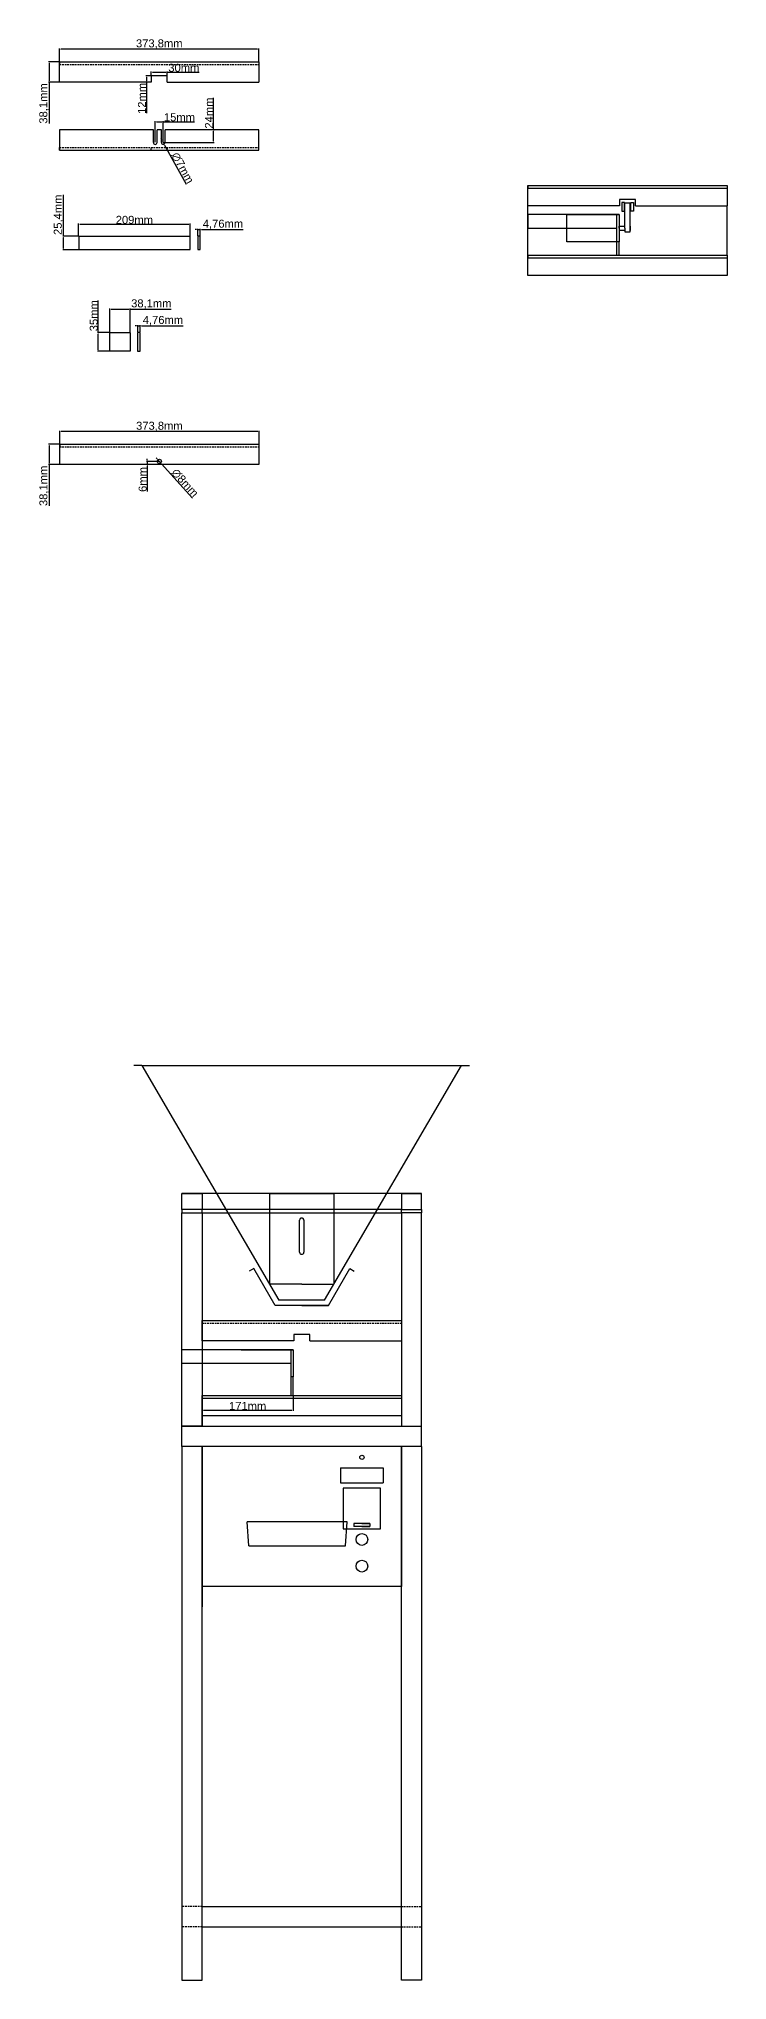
# Model space of a CAD drawing. Header units: centimetres. Extents: x -4347 to 16897, y 45206 to 109107.
# Drawn here: x 4414 to 5705, y 51091 to 54730 of the extents above; entities that cross this region are included whole.
import ezdxf

# ---------------------------------------------------------------- set-up
doc = ezdxf.new("R2010")
doc.units = ezdxf.units.CM
doc.header["$LTSCALE"] = 0.5
doc.linetypes.add('DASHED2', pattern=[9.525, 6.35, -3.175])
doc.styles.get("Standard").update_dxf_attribs({"font": 'arial.ttf'})
doc.dimstyles.new('ISO-25', dxfattribs={"dimtxt": 15, "dimasz": 2.5, "dimexe": 1.25, "dimexo": 0.625, "dimtad": 1, "dimtxsty": 'Standard', "dimcen": 2.5, "dimclrd": 1, "dimclre": 1, "dimadec": 0, "dimazin": 0, "dimtfac": 1, "dimtmove": 0, "dimatfit": 3, "dimfxl": 1, "dimarcsym": 0})

# ---------------------------------------------------------------- blocks, each defined once
blk = doc.blocks.new('*D232')
at = {"color": 1, "lineweight": -2, "transparency": 16777216}
for p, q in [((4453, 54687.3), (4453, 54711.6)), ((4824.3, 54710.4), (4455.5, 54710.4)), ((4826.8, 54687.3), (4826.8, 54711.6))]:
    blk.add_line(p, q, dxfattribs=at)
at = {"color": 1, "transparency": 16777216}
for points in [[(4455.5, 54710.8), (4455.5, 54710), (4453, 54710.4)], [(4824.3, 54710.8), (4824.3, 54710), (4826.8, 54710.4)]]:
    blk.add_solid(points, dxfattribs=at)
at = {"layer": 'Defpoints', "color": 0, "transparency": 16777216}
for p in [(4453, 54710.4), (4453, 54686.7), (4826.8, 54686.7)]:
    blk.add_point(p, dxfattribs=at)
at = {"color": 0, "transparency": 16777216, "insert": (4639.9, 54720), "char_height": 15, "attachment_point": 5}
blk.add_mtext('373,8mm', dxfattribs=at)
blk = doc.blocks.new('*D233')
at = {"color": 1, "lineweight": -2, "transparency": 16777216}
for p, q in [((4452.4, 54686.7), (4432.1, 54686.7)), ((4433.4, 54684.2), (4433.4, 54651.1)), ((4452.4, 54648.6), (4432.1, 54648.6)), ((4433.4, 54648.6), (4433.4, 54571.4))]:
    blk.add_line(p, q, dxfattribs=at)
at = {"color": 1, "transparency": 16777216}
for points in [[(4433, 54684.2), (4433.8, 54684.2), (4433.4, 54686.7)], [(4433, 54651.1), (4433.8, 54651.1), (4433.4, 54648.6)]]:
    blk.add_solid(points, dxfattribs=at)
at = {"layer": 'Defpoints', "color": 0, "transparency": 16777216}
for p in [(4453, 54686.7), (4433.4, 54648.6), (4453, 54648.6)]:
    blk.add_point(p, dxfattribs=at)
at = {"color": 0, "transparency": 16777216, "insert": (4423.8, 54608.7), "char_height": 15, "attachment_point": 5, "rotation": 90}
blk.add_mtext('38,1mm', dxfattribs=at)
blk = doc.blocks.new('*D234')
at = {"color": 1, "lineweight": -2, "transparency": 16777216}
for p, q in [((4624.9, 54661.2), (4624.9, 54668.5)), ((4627.4, 54667.2), (4652.4, 54667.2)), ((4654.9, 54661.2), (4654.9, 54668.5)), ((4654.9, 54667.2), (4714.6, 54667.2))]:
    blk.add_line(p, q, dxfattribs=at)
at = {"color": 1, "transparency": 16777216}
for points in [[(4627.4, 54667.6), (4627.4, 54666.8), (4624.9, 54667.2)], [(4652.4, 54667.6), (4652.4, 54666.8), (4654.9, 54667.2)]]:
    blk.add_solid(points, dxfattribs=at)
at = {"layer": 'Defpoints', "color": 0, "transparency": 16777216}
for p in [(4624.9, 54660.6), (4654.9, 54667.2), (4654.9, 54660.6)]:
    blk.add_point(p, dxfattribs=at)
at = {"color": 0, "transparency": 16777216, "insert": (4686, 54675.5), "char_height": 15, "attachment_point": 5}
blk.add_mtext('30mm', dxfattribs=at)
blk = doc.blocks.new('*D235')
at = {"color": 1, "lineweight": -2, "transparency": 16777216}
for p, q in [((4624.3, 54660.6), (4614.4, 54660.6)), ((4615.7, 54658.1), (4615.7, 54651.1)), ((4624.3, 54648.6), (4614.4, 54648.6)), ((4615.7, 54648.6), (4615.7, 54590.3))]:
    blk.add_line(p, q, dxfattribs=at)
at = {"color": 1, "transparency": 16777216}
for points in [[(4615.2, 54658.1), (4616.1, 54658.1), (4615.7, 54660.6)], [(4615.2, 54651.1), (4616.1, 54651.1), (4615.7, 54648.6)]]:
    blk.add_solid(points, dxfattribs=at)
at = {"layer": 'Defpoints', "color": 0, "transparency": 16777216}
for p in [(4624.9, 54660.6), (4615.7, 54648.6), (4624.9, 54648.6)]:
    blk.add_point(p, dxfattribs=at)
at = {"color": 0, "transparency": 16777216, "insert": (4607.5, 54618.2), "char_height": 15, "attachment_point": 5, "rotation": 90}
blk.add_mtext('12mm', dxfattribs=at)
blk = doc.blocks.new('*D236')
at = {"color": 1, "lineweight": -2, "transparency": 16777216}
for p, q in [((4632.4, 54536.1), (4632.4, 54575.8)), ((4634.9, 54574.6), (4644.9, 54574.6)), ((4647.4, 54536.1), (4647.4, 54575.8)), ((4647.4, 54574.6), (4705.7, 54574.6))]:
    blk.add_line(p, q, dxfattribs=at)
at = {"color": 1, "transparency": 16777216}
for points in [[(4634.9, 54575), (4634.9, 54574.1), (4632.4, 54574.6)], [(4644.9, 54575), (4644.9, 54574.1), (4647.4, 54574.6)]]:
    blk.add_solid(points, dxfattribs=at)
at = {"layer": 'Defpoints', "color": 0, "transparency": 16777216}
for p in [(4647.4, 54574.6), (4632.4, 54535.5), (4647.4, 54535.5)]:
    blk.add_point(p, dxfattribs=at)
at = {"color": 0, "transparency": 16777216, "insert": (4677.8, 54582.8), "char_height": 15, "attachment_point": 5}
blk.add_mtext('15mm', dxfattribs=at)
blk = doc.blocks.new('*D237')
at = {"color": 1, "lineweight": -2, "transparency": 16777216}
for p, q in [((4741.4, 54559.5), (4741.4, 54619.5)), ((4741.4, 54538), (4741.4, 54557)), ((4742.1, 54559.5), (4742.7, 54559.5)), ((4648, 54535.5), (4742.7, 54535.5))]:
    blk.add_line(p, q, dxfattribs=at)
at = {"color": 1, "transparency": 16777216}
for points in [[(4741, 54557), (4741.9, 54557), (4741.4, 54559.5)], [(4741, 54538), (4741.9, 54538), (4741.4, 54535.5)]]:
    blk.add_solid(points, dxfattribs=at)
at = {"layer": 'Defpoints', "color": 0, "transparency": 16777216}
for p in [(4741.4, 54559.5), (4741.4, 54559.5), (4647.4, 54535.5)]:
    blk.add_point(p, dxfattribs=at)
at = {"color": 0, "transparency": 16777216, "insert": (4733.3, 54590.7), "char_height": 15, "attachment_point": 5, "rotation": 90}
blk.add_mtext('24mm', dxfattribs=at)
blk = doc.blocks.new('*D238')
at = {"color": 1, "lineweight": -2, "transparency": 16777216}
for p, q in [((4488.7, 54360.8), (4488.7, 54383.5)), ((4491.2, 54382.3), (4695.2, 54382.3)), ((4697.7, 54360.8), (4697.7, 54383.5))]:
    blk.add_line(p, q, dxfattribs=at)
at = {"color": 1, "transparency": 16777216}
for points in [[(4491.2, 54382.7), (4491.2, 54381.8), (4488.7, 54382.3)], [(4695.2, 54382.7), (4695.2, 54381.8), (4697.7, 54382.3)]]:
    blk.add_solid(points, dxfattribs=at)
at = {"layer": 'Defpoints', "color": 0, "transparency": 16777216}
for p in [(4697.7, 54382.3), (4488.7, 54360.1), (4697.7, 54360.1)]:
    blk.add_point(p, dxfattribs=at)
at = {"color": 0, "transparency": 16777216, "insert": (4593.2, 54390.5), "char_height": 15, "attachment_point": 5}
blk.add_mtext('209mm', dxfattribs=at)
blk = doc.blocks.new('*D239')
at = {"color": 1, "lineweight": -2, "transparency": 16777216}
for p, q in [((4460.5, 54360.1), (4460.5, 54437.6)), ((4488.1, 54360.1), (4459.3, 54360.1)), ((4488.1, 54334.7), (4459.3, 54334.7)), ((4460.5, 54337.2), (4460.5, 54357.6))]:
    blk.add_line(p, q, dxfattribs=at)
at = {"color": 1, "transparency": 16777216}
for points in [[(4460.1, 54357.6), (4461, 54357.6), (4460.5, 54360.1)], [(4460.1, 54337.2), (4461, 54337.2), (4460.5, 54334.7)]]:
    blk.add_solid(points, dxfattribs=at)
at = {"layer": 'Defpoints', "color": 0, "transparency": 16777216}
for p in [(4460.5, 54360.1), (4488.7, 54360.1), (4488.7, 54334.7)]:
    blk.add_point(p, dxfattribs=at)
at = {"color": 0, "transparency": 16777216, "insert": (4450.9, 54400.1), "char_height": 15, "attachment_point": 5, "rotation": 90}
blk.add_mtext('25,4mm', dxfattribs=at)
blk = doc.blocks.new('*D240')
at = {"color": 1, "lineweight": -2, "transparency": 16777216}
for p, q in [((4709.5, 54372.3), (4707, 54372.3)), ((4712, 54360.8), (4712, 54373.6)), ((4712, 54372.3), (4716.7, 54372.3)), ((4716.7, 54360.8), (4716.7, 54373.6)), ((4719.2, 54372.3), (4797.1, 54372.3))]:
    blk.add_line(p, q, dxfattribs=at)
at = {"color": 1, "transparency": 16777216}
for points in [[(4709.5, 54372.8), (4709.5, 54371.9), (4712, 54372.3)], [(4719.2, 54372.8), (4719.2, 54371.9), (4716.7, 54372.3)]]:
    blk.add_solid(points, dxfattribs=at)
at = {"layer": 'Defpoints', "color": 0, "transparency": 16777216}
for p in [(4716.7, 54372.3), (4712, 54360.1), (4716.7, 54360.1)]:
    blk.add_point(p, dxfattribs=at)
at = {"color": 0, "transparency": 16777216, "insert": (4759.4, 54382), "char_height": 15, "attachment_point": 5}
blk.add_mtext('4,76mm', dxfattribs=at)
blk = doc.blocks.new('*D241')
at = {"color": 1, "lineweight": -2, "transparency": 16777216}
for p, q in [((4547, 54180.4), (4547, 54224.4)), ((4549.5, 54223.1), (4582.6, 54223.1)), ((4585.1, 54180.4), (4585.1, 54224.4)), ((4585.1, 54223.1), (4662.3, 54223.1))]:
    blk.add_line(p, q, dxfattribs=at)
at = {"color": 1, "transparency": 16777216}
for points in [[(4549.5, 54223.5), (4549.5, 54222.7), (4547, 54223.1)], [(4582.6, 54223.5), (4582.6, 54222.7), (4585.1, 54223.1)]]:
    blk.add_solid(points, dxfattribs=at)
at = {"layer": 'Defpoints', "color": 0, "transparency": 16777216}
for p in [(4585.1, 54223.1), (4547, 54179.7), (4585.1, 54179.7)]:
    blk.add_point(p, dxfattribs=at)
at = {"color": 0, "transparency": 16777216, "insert": (4625, 54232.7), "char_height": 15, "attachment_point": 5}
blk.add_mtext('38,1mm', dxfattribs=at)
blk = doc.blocks.new('*D242')
at = {"color": 1, "lineweight": -2, "transparency": 16777216}
for p, q in [((4525.4, 54179.7), (4525.4, 54239.5)), ((4546.4, 54179.7), (4524.2, 54179.7)), ((4546.4, 54144.7), (4524.2, 54144.7)), ((4525.4, 54147.2), (4525.4, 54177.2))]:
    blk.add_line(p, q, dxfattribs=at)
at = {"color": 1, "transparency": 16777216}
for points in [[(4525, 54177.2), (4525.8, 54177.2), (4525.4, 54179.7)], [(4525, 54147.2), (4525.8, 54147.2), (4525.4, 54144.7)]]:
    blk.add_solid(points, dxfattribs=at)
at = {"layer": 'Defpoints', "color": 0, "transparency": 16777216}
for p in [(4525.4, 54179.7), (4547, 54179.7), (4547, 54144.7)]:
    blk.add_point(p, dxfattribs=at)
at = {"color": 0, "transparency": 16777216, "insert": (4517.1, 54210.9), "char_height": 15, "attachment_point": 5, "rotation": 90}
blk.add_mtext('35mm', dxfattribs=at)
blk = doc.blocks.new('*D243')
at = {"color": 1, "lineweight": -2, "transparency": 16777216}
for p, q in [((4596.9, 54191.9), (4594.4, 54191.9)), ((4599.4, 54180.4), (4599.4, 54193.2)), ((4599.4, 54191.9), (4604.1, 54191.9)), ((4604.1, 54180.4), (4604.1, 54193.2)), ((4606.6, 54191.9), (4684.5, 54191.9))]:
    blk.add_line(p, q, dxfattribs=at)
at = {"color": 1, "transparency": 16777216}
for points in [[(4596.9, 54192.4), (4596.9, 54191.5), (4599.4, 54191.9)], [(4606.6, 54192.4), (4606.6, 54191.5), (4604.1, 54191.9)]]:
    blk.add_solid(points, dxfattribs=at)
at = {"layer": 'Defpoints', "color": 0, "transparency": 16777216}
for p in [(4599.4, 54179.7), (4604.1, 54191.9), (4604.1, 54179.7)]:
    blk.add_point(p, dxfattribs=at)
at = {"color": 0, "transparency": 16777216, "insert": (4646.8, 54201.6), "char_height": 15, "attachment_point": 5}
blk.add_mtext('4,76mm', dxfattribs=at)
blk = doc.blocks.new('*D244')
at = {"color": 1, "lineweight": -2, "transparency": 16777216}
for p, q in [((4453.2, 53970.6), (4453.2, 53994.9)), ((4824.5, 53993.7), (4455.7, 53993.7)), ((4827, 53970.6), (4827, 53994.9))]:
    blk.add_line(p, q, dxfattribs=at)
at = {"color": 1, "transparency": 16777216}
for points in [[(4455.7, 53994.1), (4455.7, 53993.3), (4453.2, 53993.7)], [(4824.5, 53994.1), (4824.5, 53993.3), (4827, 53993.7)]]:
    blk.add_solid(points, dxfattribs=at)
at = {"layer": 'Defpoints', "color": 0, "transparency": 16777216}
for p in [(4453.2, 53993.7), (4453.2, 53970), (4827, 53970)]:
    blk.add_point(p, dxfattribs=at)
at = {"color": 0, "transparency": 16777216, "insert": (4640.1, 54003.3), "char_height": 15, "attachment_point": 5}
blk.add_mtext('373,8mm', dxfattribs=at)
blk = doc.blocks.new('*D245')
at = {"color": 1, "lineweight": -2, "transparency": 16777216}
for p, q in [((4452.5, 53970), (4432.3, 53970)), ((4433.6, 53967.5), (4433.6, 53934.4)), ((4452.5, 53931.9), (4432.3, 53931.9)), ((4433.6, 53931.9), (4433.6, 53854.7))]:
    blk.add_line(p, q, dxfattribs=at)
at = {"color": 1, "transparency": 16777216}
for points in [[(4433.2, 53967.5), (4434, 53967.5), (4433.6, 53970)], [(4433.2, 53934.4), (4434, 53934.4), (4433.6, 53931.9)]]:
    blk.add_solid(points, dxfattribs=at)
at = {"layer": 'Defpoints', "color": 0, "transparency": 16777216}
for p in [(4453.2, 53970), (4433.6, 53931.9), (4453.2, 53931.9)]:
    blk.add_point(p, dxfattribs=at)
at = {"color": 0, "transparency": 16777216, "insert": (4423.9, 53892), "char_height": 15, "attachment_point": 5, "rotation": 90}
blk.add_mtext('38,1mm', dxfattribs=at)
blk = doc.blocks.new('*D246')
at = {"color": 1, "lineweight": -2, "transparency": 16777216}
for p, q in [((4635.7, 53942.7), (4634, 53944.6)), ((4637.4, 53940.8), (4642.7, 53934.9)), ((4702.4, 53868.9), (4644.4, 53933.1))]:
    blk.add_line(p, q, dxfattribs=at)
at = {"color": 1, "transparency": 16777216}
for points in [[(4636, 53943), (4635.4, 53942.4), (4637.4, 53940.8)], [(4644.7, 53933.3), (4644.1, 53932.8), (4642.7, 53934.9)]]:
    blk.add_solid(points, dxfattribs=at)
at = {"layer": 'Defpoints', "color": 0, "transparency": 16777216}
for p in [(4637.4, 53940.8), (4642.7, 53934.9)]:
    blk.add_point(p, dxfattribs=at)
at = {"color": 0, "transparency": 16777216, "insert": (4688.1, 53897.7), "char_height": 15, "attachment_point": 5, "rotation": 312.0636}
blk.add_mtext('∅8mm', dxfattribs=at)
blk = doc.blocks.new('*D247')
at = {"color": 1, "lineweight": -2, "transparency": 16777216}
for p, q in [((4639.4, 53937.9), (4615.8, 53937.9)), ((4617.1, 53940.4), (4617.1, 53942.9)), ((4617.1, 53937.9), (4617.1, 53931.9)), ((4617.1, 53929.4), (4617.1, 53881.2)), ((4617.7, 53931.9), (4618.3, 53931.9))]:
    blk.add_line(p, q, dxfattribs=at)
at = {"color": 1, "transparency": 16777216}
for points in [[(4616.7, 53940.4), (4617.5, 53940.4), (4617.1, 53937.9)], [(4616.7, 53929.4), (4617.5, 53929.4), (4617.1, 53931.9)]]:
    blk.add_solid(points, dxfattribs=at)
at = {"layer": 'Defpoints', "color": 0, "transparency": 16777216}
for p in [(4617.1, 53931.9), (4617.1, 53931.9), (4640.1, 53937.9)]:
    blk.add_point(p, dxfattribs=at)
at = {"color": 0, "transparency": 16777216, "insert": (4608.8, 53904), "char_height": 15, "attachment_point": 5, "rotation": 90}
blk.add_mtext('6mm', dxfattribs=at)
blk = doc.blocks.new('*D250')
at = {"color": 1, "lineweight": -2, "transparency": 16777216}
for p, q in [((4644.5, 54540.7), (4643.3, 54542.9)), ((4645.7, 54538.6), (4649.1, 54532.4)), ((4691.1, 54456.6), (4650.3, 54530.2))]:
    blk.add_line(p, q, dxfattribs=at)
at = {"color": 1, "transparency": 16777216}
for points in [[(4644.8, 54540.9), (4644.1, 54540.5), (4645.7, 54538.6)], [(4650.7, 54530.4), (4649.9, 54530), (4649.1, 54532.4)]]:
    blk.add_solid(points, dxfattribs=at)
at = {"layer": 'Defpoints', "color": 0, "transparency": 16777216}
for p in [(4645.7, 54538.6), (4649.1, 54532.4)]:
    blk.add_point(p, dxfattribs=at)
at = {"color": 0, "transparency": 16777216, "insert": (4683.7, 54487.9), "char_height": 15, "attachment_point": 5, "rotation": 298.9799}
blk.add_mtext('∅7mm', dxfattribs=at)
blk = doc.blocks.new('*D251')
at = {"color": 1, "lineweight": -2, "transparency": 16777216}
for p, q in [((4720.2, 52186.2), (4720.2, 52158.1)), ((4891.2, 52186.2), (4891.2, 52158.1)), ((4722.7, 52159.4), (4888.7, 52159.4))]:
    blk.add_line(p, q, dxfattribs=at)
at = {"color": 1, "transparency": 16777216}
for points in [[(4722.7, 52159.8), (4722.7, 52159), (4720.2, 52159.4)], [(4888.7, 52159.8), (4888.7, 52159), (4891.2, 52159.4)]]:
    blk.add_solid(points, dxfattribs=at)
at = {"layer": 'Defpoints', "color": 0, "transparency": 16777216}
for p in [(4720.2, 52186.9), (4891.2, 52186.9), (4891.2, 52159.4)]:
    blk.add_point(p, dxfattribs=at)
at = {"color": 0, "transparency": 16777216, "insert": (4805.7, 52167.5), "char_height": 15, "attachment_point": 5}
blk.add_mtext('171mm', dxfattribs=at)

msp = doc.modelspace()

# ---------------------------------------------------------------- linework, layer by layer
for p, q in [((4452.992, 54648.588), (4452.992, 54686.688)), ((4452.992, 54686.688), (4826.792, 54686.688)), ((4452.992, 54686.688), (4452.992, 54681.928)), ((4654.892, 54660.588), (4624.892, 54660.588)), ((4624.892, 54660.588), (4624.892, 54648.588)), ((4654.892, 54648.588), (4654.892, 54660.588)), ((4826.792, 54686.688), (4826.792, 54648.588)), ((4624.892, 54648.588), (4452.992, 54648.588)), ((4654.892, 54648.588), (4826.792, 54648.588)), ((4452.992, 54559.491), (4452.992, 54521.391)), ((4628.892, 54559.491), (4452.992, 54559.491)), ((4628.892, 54535.491), (4628.892, 54559.491)), ((4635.892, 54535.491), (4635.892, 54559.491)), ((4643.892, 54559.491), (4635.892, 54559.491)), ((4643.892, 54535.491), (4643.892, 54559.491)), ((4826.792, 54559.491), (4650.892, 54559.491)), ((4650.892, 54535.491), (4650.892, 54559.491)), ((4826.792, 54521.391), (4826.792, 54559.491)), ((4452.992, 54521.391), (4452.992, 54526.151)), ((4452.992, 54521.391), (4826.792, 54521.391)), ((5331.5, 54416.84), (5331.5, 54454.94)), ((5331.5, 54454.94), (5705.3, 54454.94)), ((5331.5, 54454.94), (5331.5, 54450.18)), ((5331.5, 54450.18), (5705.3, 54450.18)), ((5705.3, 54454.94), (5705.3, 54416.84)), ((5331.5, 54324.44), (5331.5, 54416.84)), ((5503.4, 54416.84), (5331.5, 54416.84)), ((5502.4, 54400.44), (5331.5, 54400.44)), ((5331.5, 54400.44), (5331.5, 54375.04)), ((5404.64, 54349.44), (5404.64, 54400.44)), ((5404.64, 54400.44), (5497.64, 54400.44)), ((5497.64, 54400.44), (5502.4, 54400.44)), ((5497.64, 54400.44), (5497.64, 54324.44)), ((5502.4, 54400.44), (5502.4, 54349.44)), ((5533.4, 54428.84), (5503.4, 54428.84)), ((5503.4, 54428.84), (5503.4, 54416.84)), ((5512.4, 54422.94), (5507.4, 54422.94)), ((5507.4, 54422.94), (5507.4, 54406.94)), ((5507.4, 54406.94), (5512.4, 54406.94)), ((5512.4, 54414.94), (5512.4, 54422.94)), ((5512.4, 54411.94), (5512.4, 54417.94)), ((5512.4, 54417.94), (5513.4, 54417.94)), ((5512.4, 54411.94), (5513.4, 54411.94)), ((5512.4, 54406.94), (5512.4, 54411.94)), ((5513.4, 54414.94), (5513.4, 54421.94)), ((5523.4, 54421.94), (5513.4, 54421.94)), ((5513.4, 54374.94), (5513.4, 54414.94)), ((5523.4, 54367.94), (5523.4, 54421.94)), ((5524.4, 54417.94), (5523.4, 54417.94)), ((5524.4, 54411.94), (5523.4, 54411.94)), ((5524.4, 54414.94), (5524.4, 54422.94)), ((5524.4, 54422.94), (5529.4, 54422.94)), ((5524.4, 54411.94), (5524.4, 54417.94)), ((5524.4, 54411.94), (5524.4, 54417.94)), ((5524.4, 54406.94), (5524.4, 54411.94)), ((5529.4, 54406.94), (5524.4, 54406.94)), ((5529.4, 54422.94), (5529.4, 54406.94)), ((5533.4, 54416.84), (5533.4, 54428.84)), ((5533.4, 54416.84), (5705.3, 54416.84)), ((5705.3, 54324.44), (5705.3, 54416.84)), ((5331.5, 54375.04), (5497.64, 54375.04)), ((5502.4, 54374.94), (5502.4, 54378.94)), ((5502.4, 54378.94), (5513.4, 54378.94)), ((5513.4, 54370.94), (5502.4, 54370.94)), ((5513.4, 54374.94), (5513.4, 54367.94)), ((5513.4, 54367.94), (5523.4, 54367.94)), ((5523.4, 54378.94), (5523.4, 54370.94)), ((4488.733, 54360.14), (4697.733, 54360.14)), ((4488.733, 54360.14), (4488.733, 54334.74)), ((4488.733, 54334.74), (4697.733, 54334.74)), ((4697.733, 54334.74), (4697.733, 54360.14)), ((4711.982, 54360.14), (4711.982, 54334.74)), ((4716.742, 54360.14), (4711.982, 54360.14)), ((4711.982, 54334.74), (4716.742, 54334.74)), ((4716.742, 54334.74), (4716.742, 54360.14)), ((5331.5, 54324.44), (5705.3, 54324.44)), ((5331.5, 54286.34), (5331.5, 54324.44)), ((5331.5, 54324.44), (5331.5, 54319.68)), ((5497.64, 54349.44), (5404.64, 54349.44)), ((5502.4, 54349.44), (5497.64, 54349.44)), ((5497.64, 54324.44), (5502.4, 54324.44)), ((5502.4, 54324.44), (5502.4, 54349.44)), ((5705.3, 54324.44), (5705.3, 54286.34)), ((5331.5, 54319.68), (5705.3, 54319.68)), ((5705.3, 54286.34), (5331.5, 54286.34)), ((4547.031, 54179.745), (4585.131, 54179.745)), ((4547.031, 54144.745), (4547.031, 54179.745)), ((4585.131, 54179.745), (4585.131, 54144.745)), ((4599.38, 54179.745), (4599.38, 54144.745)), ((4604.14, 54179.745), (4599.38, 54179.745)), ((4604.14, 54144.745), (4604.14, 54179.745)), ((4585.131, 54144.745), (4547.031, 54144.745)), ((4599.38, 54144.745), (4604.14, 54144.745)), ((4453.165, 53931.878), (4453.165, 53969.978)), ((4453.165, 53969.978), (4826.965, 53969.978)), ((4453.165, 53969.978), (4453.165, 53965.218)), ((4826.965, 53969.978), (4826.965, 53931.878)), ((4826.965, 53931.878), (4453.165, 53931.878)), ((4607.111, 52805.721), (4592.111, 52805.721)), ((4607.111, 52805.721), (5207.111, 52805.721)), ((4607.111, 52805.721), (4864.111, 52365.721)), ((4950.111, 52365.721), (5207.111, 52805.721)), ((5207.111, 52805.721), (5222.111, 52805.721)), ((4720.211, 52565.721), (4682.111, 52565.721)), ((4682.111, 52565.721), (4720.211, 52565.721)), ((4682.111, 52535.721), (4682.111, 52565.721)), ((5132.111, 52565.721), (4682.111, 52565.721)), ((4720.211, 52565.721), (4720.211, 52535.721)), ((4847.111, 52395.721), (4847.111, 52565.721)), ((4847.111, 52565.721), (4967.111, 52565.721)), ((4967.111, 52565.721), (4967.111, 52395.721)), ((5094.011, 52565.721), (5132.111, 52565.721)), ((5132.111, 52565.721), (5094.011, 52565.721)), ((5094.011, 52565.721), (5094.011, 52535.721)), ((5132.111, 52535.721), (5132.111, 52565.721)), ((4720.211, 52535.721), (4682.111, 52535.721)), ((4720.211, 52535.721), (4682.111, 52535.721)), ((4682.111, 52535.721), (4682.111, 52529.371)), ((4682.111, 52529.371), (4720.211, 52529.371)), ((4682.111, 52129.371), (4682.111, 52529.371)), ((4720.211, 52529.371), (4720.211, 52535.721)), ((5094.011, 52535.721), (4720.211, 52535.721)), ((4720.211, 52529.371), (4720.211, 52129.371)), ((4720.211, 52529.371), (5094.011, 52529.371)), ((4903.111, 52455.721), (4903.111, 52515.721)), ((4911.111, 52515.721), (4911.111, 52455.721)), ((5094.011, 52535.721), (5132.111, 52535.721)), ((5094.011, 52535.721), (5132.111, 52535.721)), ((5094.011, 52529.371), (5094.011, 52535.721)), ((5132.111, 52529.371), (5094.011, 52529.371)), ((5094.011, 52529.371), (5094.011, 52129.371)), ((5132.111, 52535.721), (5132.111, 52529.371)), ((5132.111, 52129.371), (5132.111, 52529.371)), ((4817.111, 52425.003), (4808.451, 52420.003)), ((4857.111, 52355.721), (4817.111, 52425.003)), ((4957.111, 52355.721), (4997.111, 52425.003)), ((4997.111, 52425.003), (5005.771, 52420.003)), ((4907.111, 52395.721), (4847.111, 52395.721)), ((4907.111, 52365.721), (4864.111, 52365.721)), ((4907.111, 52365.721), (4864.111, 52365.721)), ((4907.111, 52395.721), (4967.111, 52395.721)), ((4950.111, 52365.721), (4907.111, 52365.721)), ((4950.111, 52365.721), (4907.111, 52365.721)), ((4957.111, 52355.721), (4857.111, 52355.721)), ((4907.111, 52355.721), (4957.111, 52355.721)), ((4720.211, 52129.371), (4720.211, 52158.771)), ((4720.211, 52129.371), (4682.111, 52129.371)), ((4682.111, 52129.371), (5132.111, 52129.371)), ((4682.111, 52091.271), (4682.111, 52129.371)), ((5094.011, 52129.371), (5132.111, 52129.371)), ((5132.111, 52091.271), (5132.111, 52129.371)), ((5132.111, 52091.271), (4682.111, 52091.271)), ((4682.111, 52091.271), (4682.111, 51091.271)), ((4720.211, 51091.271), (4720.211, 52091.271)), ((4720.211, 52091.271), (4720.211, 51791.271)), ((5094.011, 52091.271), (5054.011, 52091.271)), ((5094.011, 51091.271), (5094.011, 52091.271)), ((5094.011, 52091.271), (5094.011, 51829.271)), ((5132.111, 52091.271), (5132.111, 51091.271)), ((4980.011, 52051.271), (5060.011, 52051.271)), ((4980.011, 52051.271), (4980.011, 52023.271)), ((5060.011, 52051.271), (5060.011, 52023.271)), ((4980.011, 52023.271), (5060.011, 52023.271)), ((4985.011, 52013.271), (4985.011, 51937.271)), ((5055.011, 52013.271), (4985.011, 52013.271)), ((5055.011, 51937.271), (5055.011, 52013.271)), ((4808.111, 51905.371), (4805.111, 51950.371)), ((4992.111, 51950.371), (4805.111, 51950.371)), ((4985.011, 51937.271), (5055.011, 51937.271)), ((4989.111, 51905.371), (4992.111, 51950.371)), ((5020.011, 51947.271), (5005.011, 51947.271)), ((5005.011, 51947.271), (5005.011, 51941.271)), ((5020.011, 51941.271), (5005.011, 51941.271)), ((5020.011, 51947.271), (5035.011, 51947.271)), ((5035.011, 51947.271), (5020.011, 51947.271)), ((5020.011, 51941.271), (5035.011, 51941.271)), ((5035.011, 51941.271), (5020.011, 51941.271)), ((5035.011, 51947.271), (5035.011, 51941.271)), ((4808.111, 51905.371), (4989.111, 51905.371)), ((5094.011, 51829.271), (4720.211, 51829.271)), ((4720.211, 51229.371), (5094.011, 51229.371)), ((4720.211, 51091.271), (4720.211, 51191.271)), ((4720.211, 51191.271), (5094.011, 51191.271)), ((4682.111, 51091.271), (4720.211, 51091.271)), ((5132.111, 51091.271), (5094.011, 51091.271))]:
    msp.add_line(p, q)
at = {"linetype": 'DASHED2'}
for p, q in [((4452.992, 54681.928), (4826.792, 54681.928)), ((4452.992, 54526.151), (4826.792, 54526.151)), ((4624.892, 54521.391), (4624.892, 54526.151)), ((4654.892, 54526.151), (4654.892, 54521.391)), ((4453.165, 53965.218), (4826.965, 53965.218)), ((4720.211, 51229.371), (4682.111, 51229.371)), ((5094.011, 51229.371), (5132.111, 51229.371)), ((4720.211, 51191.271), (4682.111, 51191.271)), ((5094.011, 51191.271), (5132.111, 51191.271))]:
    msp.add_line(p, q, dxfattribs=at)
at = {"color": 11, "true_color": 0xf27172}
for p, q in [((4720.211, 52289.271), (4720.211, 52327.371)), ((4720.211, 52327.371), (5094.011, 52327.371)), ((4720.211, 52327.371), (4720.211, 52322.611)), ((4892.111, 52289.271), (4720.211, 52289.271)), ((4922.111, 52301.271), (4892.111, 52301.271)), ((4892.111, 52301.271), (4892.111, 52289.271)), ((4922.111, 52289.271), (4922.111, 52301.271)), ((4922.111, 52289.271), (5094.011, 52289.271)), ((4891.211, 52272.871), (4682.211, 52272.871)), ((4720.211, 52272.871), (4720.211, 52247.471)), ((4793.351, 52272.871), (4886.351, 52272.871)), ((4886.451, 52272.871), (4891.211, 52272.871)), ((4886.451, 52272.871), (4886.451, 52186.871)), ((4891.211, 52272.871), (4891.211, 52221.871)), ((4682.211, 52247.471), (4886.451, 52247.471)), ((4891.211, 52221.871), (4886.451, 52221.871)), ((4891.211, 52186.871), (4891.211, 52221.871)), ((4720.211, 52186.871), (5094.011, 52186.871)), ((4720.211, 52148.771), (4720.211, 52186.871)), ((4720.211, 52186.871), (4720.211, 52182.111)), ((4720.211, 52182.111), (5094.011, 52182.111)), ((4886.451, 52186.871), (4891.211, 52186.871)), ((5094.011, 52148.771), (4720.211, 52148.771))]:
    msp.add_line(p, q, dxfattribs=at)
at = {"color": 11, "linetype": 'DASHED2', "true_color": 0xf27172}
msp.add_line((4720.211, 52322.611), (5094.011, 52322.611), dxfattribs=at)
for centre, radius in [((4640.065, 53937.878), 4), ((5020.011, 52071.271), 4), ((5020.011, 51917.271), 11), ((5020.011, 51867.271), 11)]:
    msp.add_circle(centre, radius)
for centre, radius, start, end in [((4632.392, 54535.491), 3.5, 180, 0), ((4647.392, 54535.491), 3.5, 180, 0), ((4907.111, 52515.721), 4, 0, 180), ((4907.111, 52455.721), 4, 180, 0)]:
    msp.add_arc(centre, radius, start, end)

# ---------------------------------------------------------------- dimensions: what is measured, and where the dimension line sits
for base, p1, p2, picture, middle in [((4452.992, 54710.398), (4826.792, 54686.688), (4452.992, 54686.688), '*D232', (4639.892, 54720.037)), ((4654.892, 54667.221), (4624.892, 54660.588), (4654.892, 54660.588), '*D234', (4686.011, 54675.51)), ((4647.392, 54574.554), (4632.392, 54535.491), (4647.392, 54535.491), '*D236', (4677.811, 54582.838)), ((4697.733, 54382.258), (4488.733, 54360.14), (4697.733, 54360.14), '*D238', (4593.233, 54390.542)), ((4716.742, 54372.336), (4711.982, 54360.14), (4716.742, 54360.14), '*D240', (4759.406, 54381.975)), ((4585.131, 54223.105), (4547.031, 54179.745), (4585.131, 54179.745), '*D241', (4624.989, 54232.745)), ((4604.14, 54191.942), (4599.38, 54179.745), (4604.14, 54179.745), '*D243', (4646.805, 54201.581)), ((4453.165, 53993.688), (4826.965, 53969.978), (4453.165, 53969.978), '*D244', (4640.065, 54003.327)), ((4891.211, 52159.374), (4720.211, 52186.871), (4891.211, 52186.871), '*D251', (4805.711, 52167.53))]:
    dim = msp.add_linear_dim(base=base, p1=p1, p2=p2, dimstyle='ISO-25', override={"dimpost": 'mm'})
    dim.commit()
    dim.dimension.update_dxf_attribs({"geometry": picture, "text_midpoint": middle})
for base, p1, p2, picture, middle in [((4433.398, 54648.588), (4452.992, 54686.688), (4452.992, 54648.588), '*D233', (4423.759, 54608.73)), ((4615.659, 54648.588), (4624.892, 54660.588), (4624.892, 54648.588), '*D235', (4607.503, 54618.169)), ((4741.448, 54559.491), (4647.392, 54535.491), (4741.448, 54559.491), '*D237', (4733.293, 54590.744)), ((4460.54, 54360.14), (4488.733, 54334.74), (4488.733, 54360.14), '*D239', (4450.9, 54400.13)), ((4525.417, 54179.745), (4547.031, 54144.745), (4547.031, 54179.745), '*D242', (4517.128, 54210.865)), ((4433.571, 53931.878), (4453.165, 53969.978), (4453.165, 53931.878), '*D245', (4423.932, 53892.02)), ((4617.068, 53931.878), (4640.065, 53937.878), (4617.068, 53931.878), '*D247', (4608.784, 53904.039))]:
    dim = msp.add_linear_dim(base=base, p1=p1, p2=p2, angle=90, dimstyle='ISO-25', override={"dimpost": 'mm'})
    dim.commit()
    dim.dimension.update_dxf_attribs({"geometry": picture, "text_midpoint": middle})
for p1, p2, picture, middle in [((4645.696, 54538.553), (4649.088, 54532.429), '*D250', (4676.09, 54483.675)), ((4637.385, 53940.847), (4642.744, 53934.908), '*D246', (4681.611, 53891.839))]:
    dim = msp.add_diameter_dim_2p(p1=p1, p2=p2, dimstyle='ISO-25', override={"dimpost": 'mm'})
    dim.commit()
    dim.dimension.update_dxf_attribs({"geometry": picture, "text_midpoint": middle, "dimtype": 163})

doc.saveas('drawing.dxf')
